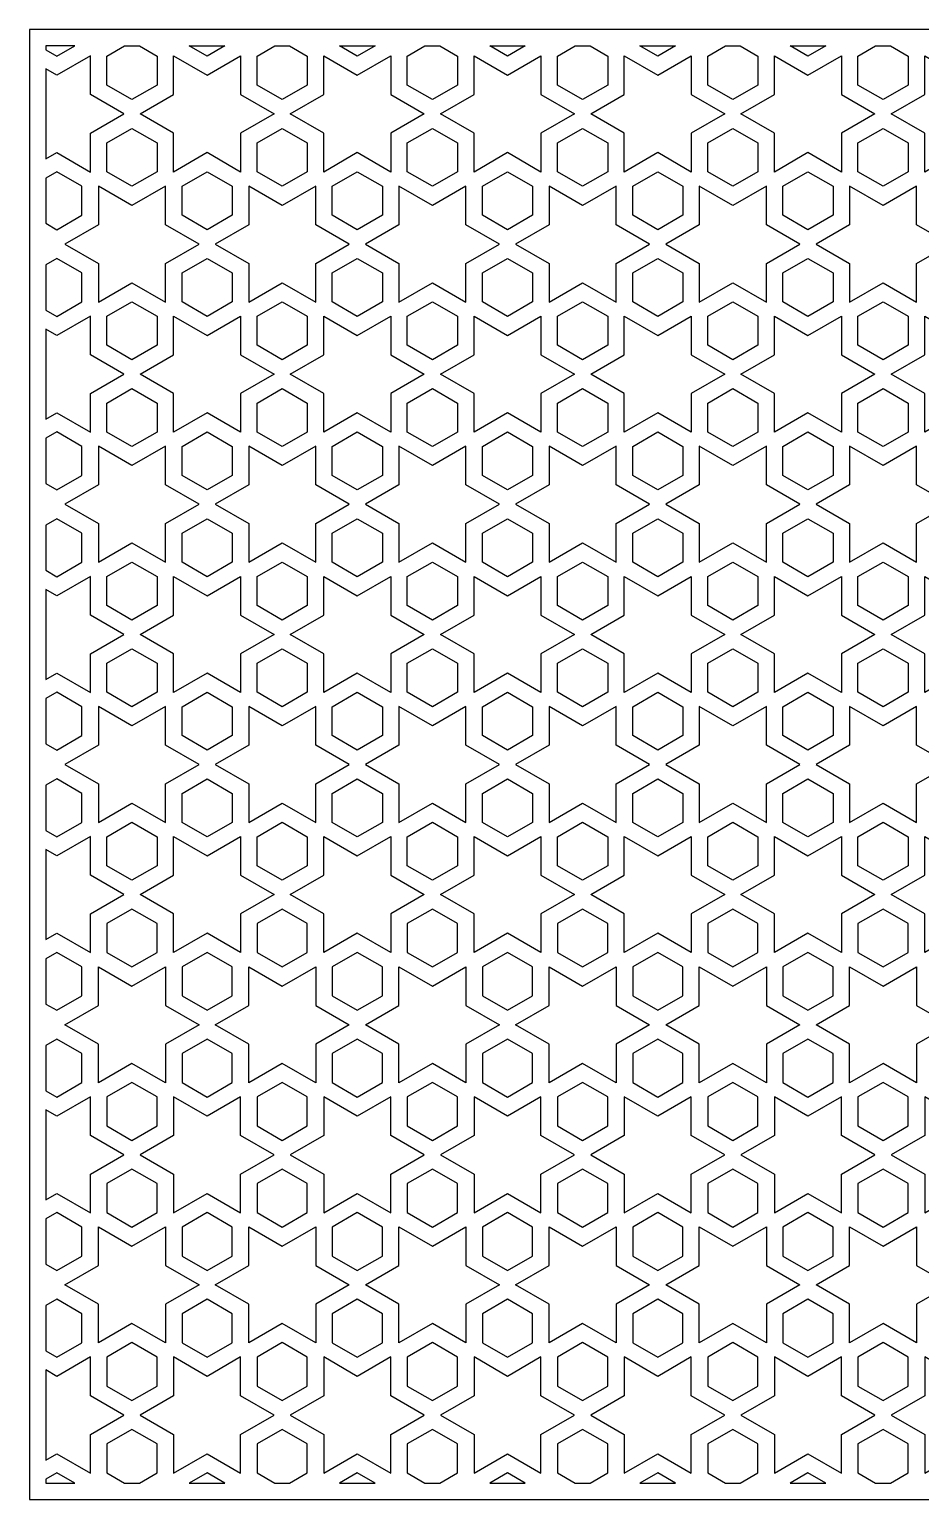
# Model space of a CAD drawing. Header units: millimetres. Extents: x 5583 to 9833, y 3199 to 4979.
# Drawn here: x 5583 to 6662, y 3199 to 4979 of the extents above; entities that cross this region are included whole.
import ezdxf

# ---------------------------------------------------------------- set-up
doc = ezdxf.new("R2010")
doc.units = ezdxf.units.MM
doc.layers.add('Layer 01', color=1, linetype='Continuous')

msp = doc.modelspace()

# ---------------------------------------------------------------- linework, layer by layer
at = {"layer": 'Layer 01'}
for points in [[(5583, 3199.1), (9833, 3199.1), (9833, 4979.1), (5583, 4979.1)], [(5603, 4954.3), (5616.3, 4946.6), (5637.9, 4959.1), (5603, 4959.1)], [(5716.2, 4959.1), (5737.6, 4946.7), (5737.6, 4911.7), (5707.2, 4894.1), (5676.9, 4911.7), (5676.9, 4946.7), (5698.3, 4959.1)], [(5819.8, 4959.1), (5798.2, 4946.6), (5776.6, 4959.1)], [(5898.1, 4959.1), (5919.5, 4946.7), (5919.5, 4911.7), (5889.1, 4894.1), (5858.7, 4911.7), (5858.7, 4946.7), (5880.1, 4959.1)], [(6001.7, 4959.1), (5980.1, 4946.6), (5958.5, 4959.1)], [(6080, 4959.1), (6101.4, 4946.7), (6101.4, 4911.7), (6071, 4894.1), (6040.6, 4911.7), (6040.6, 4946.7), (6062, 4959.1)], [(6183.5, 4959.1), (6162, 4946.6), (6140.4, 4959.1)], [(6261.9, 4959.1), (6283.3, 4946.7), (6283.3, 4911.7), (6252.9, 4894.1), (6222.5, 4911.7), (6222.5, 4946.7), (6243.9, 4959.1)], [(6365.4, 4959.1), (6343.8, 4946.6), (6322.3, 4959.1)], [(6443.8, 4959.1), (6465.2, 4946.7), (6465.2, 4911.7), (6434.8, 4894.1), (6404.4, 4911.7), (6404.4, 4946.7), (6425.8, 4959.1)], [(6547.3, 4959.1), (6525.7, 4946.6), (6504.2, 4959.1)], [(6625.7, 4959.1), (6647.1, 4946.7), (6647.1, 4911.7), (6616.7, 4894.1), (6586.3, 4911.7), (6586.3, 4946.7), (6607.7, 4959.1)], [(5603, 4931.2), (5603, 4822.2), (5616.3, 4829.9), (5656.9, 4806.4), (5656.9, 4853.3), (5697.4, 4876.7), (5656.9, 4900.1), (5656.9, 4947), (5616.3, 4923.5)], [(5798.2, 4829.9), (5757.6, 4806.4), (5757.6, 4853.3), (5717, 4876.7), (5757.6, 4900.1), (5757.6, 4947), (5798.2, 4923.5), (5838.7, 4947), (5838.7, 4900.1), (5879.3, 4876.7), (5838.7, 4853.3), (5838.7, 4806.4)], [(5980.1, 4829.9), (5939.5, 4806.4), (5939.5, 4853.3), (5898.9, 4876.7), (5939.5, 4900.1), (5939.5, 4947), (5980.1, 4923.5), (6020.6, 4947), (6020.6, 4900.1), (6061.2, 4876.7), (6020.6, 4853.3), (6020.6, 4806.4)], [(6162, 4829.9), (6121.4, 4806.4), (6121.4, 4853.3), (6080.8, 4876.7), (6121.4, 4900.1), (6121.4, 4947), (6162, 4923.5), (6202.5, 4947), (6202.5, 4900.1), (6243.1, 4876.7), (6202.5, 4853.3), (6202.5, 4806.4)], [(6343.8, 4829.9), (6303.3, 4806.4), (6303.3, 4853.3), (6262.7, 4876.7), (6303.3, 4900.1), (6303.3, 4947), (6343.8, 4923.5), (6384.4, 4947), (6384.4, 4900.1), (6425, 4876.7), (6384.4, 4853.3), (6384.4, 4806.4)], [(6525.7, 4829.9), (6485.2, 4806.4), (6485.2, 4853.3), (6444.6, 4876.7), (6485.2, 4900.1), (6485.2, 4947), (6525.7, 4923.5), (6566.3, 4947), (6566.3, 4900.1), (6606.9, 4876.7), (6566.3, 4853.3), (6566.3, 4806.4)], [(6707.6, 4829.9), (6667.1, 4806.4), (6667.1, 4853.3), (6626.5, 4876.7), (6667.1, 4900.1), (6667.1, 4947), (6707.6, 4923.5), (6748.2, 4947), (6748.2, 4900.1), (6788.8, 4876.7), (6748.2, 4853.3), (6748.2, 4806.4)], [(5707.2, 4789.1), (5676.9, 4806.6), (5676.9, 4841.7), (5707.2, 4859.3), (5737.6, 4841.7), (5737.6, 4806.6)], [(5889.1, 4789.1), (5858.7, 4806.6), (5858.7, 4841.7), (5889.1, 4859.3), (5919.5, 4841.7), (5919.5, 4806.6)], [(6071, 4789.1), (6040.6, 4806.6), (6040.6, 4841.7), (6071, 4859.3), (6101.4, 4841.7), (6101.4, 4806.6)], [(6252.9, 4789.1), (6222.5, 4806.6), (6222.5, 4841.7), (6252.9, 4859.3), (6283.3, 4841.7), (6283.3, 4806.6)], [(6434.8, 4789.1), (6404.4, 4806.6), (6404.4, 4841.7), (6434.8, 4859.3), (6465.2, 4841.7), (6465.2, 4806.6)], [(6616.7, 4789.1), (6586.3, 4806.6), (6586.3, 4841.7), (6616.7, 4859.3), (6647.1, 4841.7), (6647.1, 4806.6)], [(5603, 4799.1), (5603, 4744.3), (5616.3, 4736.6), (5646.7, 4754.1), (5646.7, 4789.2), (5616.3, 4806.8)], [(5798.2, 4806.8), (5828.6, 4789.2), (5828.6, 4754.1), (5798.2, 4736.6), (5767.8, 4754.1), (5767.8, 4789.2)], [(5980.1, 4806.8), (6010.4, 4789.2), (6010.4, 4754.1), (5980.1, 4736.6), (5949.7, 4754.1), (5949.7, 4789.2)], [(6162, 4806.8), (6192.3, 4789.2), (6192.3, 4754.1), (6162, 4736.6), (6131.6, 4754.1), (6131.6, 4789.2)], [(6343.8, 4806.8), (6374.2, 4789.2), (6374.2, 4754.1), (6343.8, 4736.6), (6313.5, 4754.1), (6313.5, 4789.2)], [(6525.7, 4806.8), (6556.1, 4789.2), (6556.1, 4754.1), (6525.7, 4736.6), (6495.4, 4754.1), (6495.4, 4789.2)], [(5747.8, 4789.4), (5707.2, 4766), (5666.7, 4789.4), (5666.7, 4742.6), (5626.1, 4719.2), (5666.7, 4695.8), (5666.7, 4648.9), (5707.2, 4672.3), (5747.8, 4648.9), (5747.8, 4695.8), (5788.4, 4719.2), (5747.8, 4742.6)], [(5929.7, 4789.4), (5889.1, 4766), (5848.6, 4789.4), (5848.6, 4742.6), (5808, 4719.2), (5848.6, 4695.8), (5848.6, 4648.9), (5889.1, 4672.3), (5929.7, 4648.9), (5929.7, 4695.8), (5970.3, 4719.2), (5929.7, 4742.6)], [(6111.6, 4789.4), (6071, 4766), (6030.4, 4789.4), (6030.4, 4742.6), (5989.9, 4719.2), (6030.4, 4695.8), (6030.4, 4648.9), (6071, 4672.3), (6111.6, 4648.9), (6111.6, 4695.8), (6152.1, 4719.2), (6111.6, 4742.6)], [(6293.5, 4789.4), (6252.9, 4766), (6212.3, 4789.4), (6212.3, 4742.6), (6171.8, 4719.2), (6212.3, 4695.8), (6212.3, 4648.9), (6252.9, 4672.3), (6293.5, 4648.9), (6293.5, 4695.8), (6334, 4719.2), (6293.5, 4742.6)], [(6475.4, 4789.4), (6434.8, 4766), (6394.2, 4789.4), (6394.2, 4742.6), (6353.7, 4719.2), (6394.2, 4695.8), (6394.2, 4648.9), (6434.8, 4672.3), (6475.4, 4648.9), (6475.4, 4695.8), (6515.9, 4719.2), (6475.4, 4742.6)], [(6657.2, 4789.4), (6616.7, 4766), (6576.1, 4789.4), (6576.1, 4742.6), (6535.5, 4719.2), (6576.1, 4695.8), (6576.1, 4648.9), (6616.7, 4672.3), (6657.2, 4648.9), (6657.2, 4695.8), (6697.8, 4719.2), (6657.2, 4742.6)], [(5603, 4639.3), (5616.3, 4631.6), (5646.7, 4649.1), (5646.7, 4684.2), (5616.3, 4701.7), (5603, 4694.1)], [(5798.2, 4631.6), (5767.8, 4649.1), (5767.8, 4684.2), (5798.2, 4701.7), (5828.6, 4684.2), (5828.6, 4649.1)], [(5980.1, 4701.7), (6010.4, 4684.2), (6010.4, 4649.1), (5980.1, 4631.6), (5949.7, 4649.1), (5949.7, 4684.2)], [(6162, 4631.6), (6131.6, 4649.1), (6131.6, 4684.2), (6162, 4701.7), (6192.3, 4684.2), (6192.3, 4649.1)], [(6343.8, 4631.6), (6313.5, 4649.1), (6313.5, 4684.2), (6343.8, 4701.7), (6374.2, 4684.2), (6374.2, 4649.1)], [(6525.7, 4631.6), (6495.4, 4649.1), (6495.4, 4684.2), (6525.7, 4701.7), (6556.1, 4684.2), (6556.1, 4649.1)], [(5707.2, 4649.2), (5737.6, 4631.7), (5737.6, 4596.6), (5707.2, 4579.1), (5676.9, 4596.6), (5676.9, 4631.7)], [(5889.1, 4649.2), (5919.5, 4631.7), (5919.5, 4596.6), (5889.1, 4579.1), (5858.7, 4596.6), (5858.7, 4631.7)], [(6071, 4649.2), (6101.4, 4631.7), (6101.4, 4596.6), (6071, 4579.1), (6040.6, 4596.6), (6040.6, 4631.7)], [(6252.9, 4649.2), (6283.3, 4631.7), (6283.3, 4596.6), (6252.9, 4579.1), (6222.5, 4596.6), (6222.5, 4631.7)], [(6434.8, 4649.2), (6465.2, 4631.7), (6465.2, 4596.6), (6434.8, 4579.1), (6404.4, 4596.6), (6404.4, 4631.7)], [(6616.7, 4649.2), (6647.1, 4631.7), (6647.1, 4596.6), (6616.7, 4579.1), (6586.3, 4596.6), (6586.3, 4631.7)], [(5603, 4507.1), (5616.3, 4514.8), (5656.9, 4491.4), (5656.9, 4538.2), (5697.4, 4561.7), (5656.9, 4585.1), (5656.9, 4631.9), (5616.3, 4608.5), (5603, 4616.2)], [(5798.2, 4514.8), (5757.6, 4491.4), (5757.6, 4538.2), (5717, 4561.7), (5757.6, 4585.1), (5757.6, 4631.9), (5798.2, 4608.5), (5838.7, 4631.9), (5838.7, 4585.1), (5879.3, 4561.7), (5838.7, 4538.2), (5838.7, 4491.4)], [(5980.1, 4514.8), (5939.5, 4491.4), (5939.5, 4538.2), (5898.9, 4561.7), (5939.5, 4585.1), (5939.5, 4631.9), (5980.1, 4608.5), (6020.6, 4631.9), (6020.6, 4585.1), (6061.2, 4561.7), (6020.6, 4538.2), (6020.6, 4491.4)], [(6162, 4514.8), (6121.4, 4491.4), (6121.4, 4538.2), (6080.8, 4561.7), (6121.4, 4585.1), (6121.4, 4631.9), (6162, 4608.5), (6202.5, 4631.9), (6202.5, 4585.1), (6243.1, 4561.7), (6202.5, 4538.2), (6202.5, 4491.4)], [(6343.8, 4514.8), (6303.3, 4491.4), (6303.3, 4538.2), (6262.7, 4561.7), (6303.3, 4585.1), (6303.3, 4631.9), (6343.8, 4608.5), (6384.4, 4631.9), (6384.4, 4585.1), (6425, 4561.7), (6384.4, 4538.2), (6384.4, 4491.4)], [(6525.7, 4514.8), (6485.2, 4491.4), (6485.2, 4538.2), (6444.6, 4561.7), (6485.2, 4585.1), (6485.2, 4631.9), (6525.7, 4608.5), (6566.3, 4631.9), (6566.3, 4585.1), (6606.9, 4561.7), (6566.3, 4538.2), (6566.3, 4491.4)], [(6707.6, 4514.8), (6667.1, 4491.4), (6667.1, 4538.2), (6626.5, 4561.7), (6667.1, 4585.1), (6667.1, 4631.9), (6707.6, 4608.5), (6748.2, 4631.9), (6748.2, 4585.1), (6788.8, 4561.7), (6748.2, 4538.2), (6748.2, 4491.4)], [(5707.2, 4474.1), (5676.9, 4491.6), (5676.9, 4526.7), (5707.2, 4544.2), (5737.6, 4526.7), (5737.6, 4491.6)], [(5889.1, 4474.1), (5858.7, 4491.6), (5858.7, 4526.7), (5889.1, 4544.2), (5919.5, 4526.7), (5919.5, 4491.6)], [(6071, 4474.1), (6040.6, 4491.6), (6040.6, 4526.7), (6071, 4544.2), (6101.4, 4526.7), (6101.4, 4491.6)], [(6252.9, 4474.1), (6222.5, 4491.6), (6222.5, 4526.7), (6252.9, 4544.2), (6283.3, 4526.7), (6283.3, 4491.6)], [(6434.8, 4474.1), (6404.4, 4491.6), (6404.4, 4526.7), (6434.8, 4544.2), (6465.2, 4526.7), (6465.2, 4491.6)], [(6616.7, 4474.1), (6586.3, 4491.6), (6586.3, 4526.7), (6616.7, 4544.2), (6647.1, 4526.7), (6647.1, 4491.6)], [(5603, 4429.2), (5616.3, 4421.6), (5646.7, 4439.1), (5646.7, 4474.2), (5616.3, 4491.7), (5603, 4484.1)], [(5798.2, 4491.7), (5828.6, 4474.2), (5828.6, 4439.1), (5798.2, 4421.6), (5767.8, 4439.1), (5767.8, 4474.2)], [(5980.1, 4491.7), (6010.4, 4474.2), (6010.4, 4439.1), (5980.1, 4421.6), (5949.7, 4439.1), (5949.7, 4474.2)], [(6162, 4491.7), (6192.3, 4474.2), (6192.3, 4439.1), (6162, 4421.6), (6131.6, 4439.1), (6131.6, 4474.2)], [(6343.8, 4491.7), (6374.2, 4474.2), (6374.2, 4439.1), (6343.8, 4421.6), (6313.5, 4439.1), (6313.5, 4474.2)], [(6525.7, 4491.7), (6556.1, 4474.2), (6556.1, 4439.1), (6525.7, 4421.6), (6495.4, 4439.1), (6495.4, 4474.2)], [(5747.8, 4474.4), (5707.2, 4451), (5666.7, 4474.4), (5666.7, 4427.6), (5626.1, 4404.1), (5666.7, 4380.7), (5666.7, 4333.9), (5707.2, 4357.3), (5747.8, 4333.9), (5747.8, 4380.7), (5788.4, 4404.1), (5747.8, 4427.6)], [(5929.7, 4474.4), (5889.1, 4451), (5848.6, 4474.4), (5848.6, 4427.6), (5808, 4404.1), (5848.6, 4380.7), (5848.6, 4333.9), (5889.1, 4357.3), (5929.7, 4333.9), (5929.7, 4380.7), (5970.3, 4404.1), (5929.7, 4427.6)], [(6111.6, 4474.4), (6071, 4451), (6030.4, 4474.4), (6030.4, 4427.6), (5989.9, 4404.1), (6030.4, 4380.7), (6030.4, 4333.9), (6071, 4357.3), (6111.6, 4333.9), (6111.6, 4380.7), (6152.1, 4404.1), (6111.6, 4427.6)], [(6293.5, 4474.4), (6252.9, 4451), (6212.3, 4474.4), (6212.3, 4427.6), (6171.8, 4404.1), (6212.3, 4380.7), (6212.3, 4333.9), (6252.9, 4357.3), (6293.5, 4333.9), (6293.5, 4380.7), (6334, 4404.1), (6293.5, 4427.6)], [(6475.4, 4474.4), (6434.8, 4451), (6394.2, 4474.4), (6394.2, 4427.6), (6353.7, 4404.1), (6394.2, 4380.7), (6394.2, 4333.9), (6434.8, 4357.3), (6475.4, 4333.9), (6475.4, 4380.7), (6515.9, 4404.1), (6475.4, 4427.6)], [(6657.2, 4474.4), (6616.7, 4451), (6576.1, 4474.4), (6576.1, 4427.6), (6535.5, 4404.1), (6576.1, 4380.7), (6576.1, 4333.9), (6616.7, 4357.3), (6657.2, 4333.9), (6657.2, 4380.7), (6697.8, 4404.1), (6657.2, 4427.6)], [(5603, 4324.2), (5616.3, 4316.5), (5646.7, 4334.1), (5646.7, 4369.2), (5616.3, 4386.7), (5603, 4379)], [(5798.2, 4316.5), (5767.8, 4334.1), (5767.8, 4369.2), (5798.2, 4386.7), (5828.6, 4369.2), (5828.6, 4334.1)], [(5980.1, 4386.7), (6010.4, 4369.2), (6010.4, 4334.1), (5980.1, 4316.5), (5949.7, 4334.1), (5949.7, 4369.2)], [(6162, 4316.5), (6131.6, 4334.1), (6131.6, 4369.2), (6162, 4386.7), (6192.3, 4369.2), (6192.3, 4334.1)], [(6343.8, 4316.5), (6313.5, 4334.1), (6313.5, 4369.2), (6343.8, 4386.7), (6374.2, 4369.2), (6374.2, 4334.1)], [(6525.7, 4316.5), (6495.4, 4334.1), (6495.4, 4369.2), (6525.7, 4386.7), (6556.1, 4369.2), (6556.1, 4334.1)], [(5707.2, 4334.2), (5737.6, 4316.7), (5737.6, 4281.6), (5707.2, 4264), (5676.9, 4281.6), (5676.9, 4316.7)], [(5889.1, 4334.2), (5919.5, 4316.7), (5919.5, 4281.6), (5889.1, 4264), (5858.7, 4281.6), (5858.7, 4316.7)], [(6071, 4334.2), (6101.4, 4316.7), (6101.4, 4281.6), (6071, 4264), (6040.6, 4281.6), (6040.6, 4316.7)], [(6252.9, 4334.2), (6283.3, 4316.7), (6283.3, 4281.6), (6252.9, 4264), (6222.5, 4281.6), (6222.5, 4316.7)], [(6434.8, 4334.2), (6465.2, 4316.7), (6465.2, 4281.6), (6434.8, 4264), (6404.4, 4281.6), (6404.4, 4316.7)], [(6616.7, 4334.2), (6647.1, 4316.7), (6647.1, 4281.6), (6616.7, 4264), (6586.3, 4281.6), (6586.3, 4316.7)], [(5603, 4192.1), (5616.3, 4199.8), (5656.9, 4176.3), (5656.9, 4223.2), (5697.4, 4246.6), (5656.9, 4270), (5656.9, 4316.9), (5616.3, 4293.5), (5603, 4301.1)], [(5798.2, 4199.8), (5757.6, 4176.3), (5757.6, 4223.2), (5717, 4246.6), (5757.6, 4270), (5757.6, 4316.9), (5798.2, 4293.5), (5838.7, 4316.9), (5838.7, 4270), (5879.3, 4246.6), (5838.7, 4223.2), (5838.7, 4176.3)], [(5980.1, 4199.8), (5939.5, 4176.3), (5939.5, 4223.2), (5898.9, 4246.6), (5939.5, 4270), (5939.5, 4316.9), (5980.1, 4293.5), (6020.6, 4316.9), (6020.6, 4270), (6061.2, 4246.6), (6020.6, 4223.2), (6020.6, 4176.3)], [(6162, 4293.5), (6202.5, 4316.9), (6202.5, 4270), (6243.1, 4246.6), (6202.5, 4223.2), (6202.5, 4176.3), (6162, 4199.8), (6121.4, 4176.3), (6121.4, 4223.2), (6080.8, 4246.6), (6121.4, 4270), (6121.4, 4316.9)], [(6343.8, 4199.8), (6303.3, 4176.3), (6303.3, 4223.2), (6262.7, 4246.6), (6303.3, 4270), (6303.3, 4316.9), (6343.8, 4293.5), (6384.4, 4316.9), (6384.4, 4270), (6425, 4246.6), (6384.4, 4223.2), (6384.4, 4176.3)], [(6525.7, 4199.8), (6485.2, 4176.3), (6485.2, 4223.2), (6444.6, 4246.6), (6485.2, 4270), (6485.2, 4316.9), (6525.7, 4293.5), (6566.3, 4316.9), (6566.3, 4270), (6606.9, 4246.6), (6566.3, 4223.2), (6566.3, 4176.3)], [(6707.6, 4199.8), (6667.1, 4176.3), (6667.1, 4223.2), (6626.5, 4246.6), (6667.1, 4270), (6667.1, 4316.9), (6707.6, 4293.5), (6748.2, 4316.9), (6748.2, 4270), (6788.8, 4246.6), (6748.2, 4223.2), (6748.2, 4176.3)], [(5707.2, 4159), (5676.9, 4176.6), (5676.9, 4211.6), (5707.2, 4229.2), (5737.6, 4211.6), (5737.6, 4176.6)], [(5889.1, 4159), (5858.7, 4176.6), (5858.7, 4211.6), (5889.1, 4229.2), (5919.5, 4211.6), (5919.5, 4176.6)], [(6071, 4159), (6040.6, 4176.6), (6040.6, 4211.6), (6071, 4229.2), (6101.4, 4211.6), (6101.4, 4176.6)], [(6252.9, 4159), (6222.5, 4176.6), (6222.5, 4211.6), (6252.9, 4229.2), (6283.3, 4211.6), (6283.3, 4176.6)], [(6434.8, 4159), (6404.4, 4176.6), (6404.4, 4211.6), (6434.8, 4229.2), (6465.2, 4211.6), (6465.2, 4176.6)], [(6616.7, 4159), (6586.3, 4176.6), (6586.3, 4211.6), (6616.7, 4229.2), (6647.1, 4211.6), (6647.1, 4176.6)], [(5603, 4114.2), (5616.3, 4106.5), (5646.7, 4124.1), (5646.7, 4159.1), (5616.3, 4176.7), (5603, 4169)], [(5798.2, 4176.7), (5828.6, 4159.1), (5828.6, 4124.1), (5798.2, 4106.5), (5767.8, 4124.1), (5767.8, 4159.1)], [(5980.1, 4106.5), (5949.7, 4124.1), (5949.7, 4159.1), (5980.1, 4176.7), (6010.4, 4159.1), (6010.4, 4124.1)], [(6162, 4106.5), (6131.6, 4124.1), (6131.6, 4159.1), (6162, 4176.7), (6192.3, 4159.1), (6192.3, 4124.1)], [(6343.8, 4176.7), (6374.2, 4159.1), (6374.2, 4124.1), (6343.8, 4106.5), (6313.5, 4124.1), (6313.5, 4159.1)], [(6525.7, 4176.7), (6556.1, 4159.1), (6556.1, 4124.1), (6525.7, 4106.5), (6495.4, 4124.1), (6495.4, 4159.1)], [(5747.8, 4159.4), (5707.2, 4135.9), (5666.7, 4159.4), (5666.7, 4112.5), (5626.1, 4089.1), (5666.7, 4065.7), (5666.7, 4018.8), (5707.2, 4042.2), (5747.8, 4018.8), (5747.8, 4065.7), (5788.4, 4089.1), (5747.8, 4112.5)], [(5929.7, 4159.4), (5889.1, 4135.9), (5848.6, 4159.4), (5848.6, 4112.5), (5808, 4089.1), (5848.6, 4065.7), (5848.6, 4018.8), (5889.1, 4042.2), (5929.7, 4018.8), (5929.7, 4065.7), (5970.3, 4089.1), (5929.7, 4112.5)], [(6111.6, 4159.4), (6071, 4135.9), (6030.4, 4159.4), (6030.4, 4112.5), (5989.9, 4089.1), (6030.4, 4065.7), (6030.4, 4018.8), (6071, 4042.2), (6111.6, 4018.8), (6111.6, 4065.7), (6152.1, 4089.1), (6111.6, 4112.5)], [(6293.5, 4159.4), (6252.9, 4135.9), (6212.3, 4159.4), (6212.3, 4112.5), (6171.8, 4089.1), (6212.3, 4065.7), (6212.3, 4018.8), (6252.9, 4042.2), (6293.5, 4018.8), (6293.5, 4065.7), (6334, 4089.1), (6293.5, 4112.5)], [(6475.4, 4159.4), (6434.8, 4135.9), (6394.2, 4159.4), (6394.2, 4112.5), (6353.7, 4089.1), (6394.2, 4065.7), (6394.2, 4018.8), (6434.8, 4042.2), (6475.4, 4018.8), (6475.4, 4065.7), (6515.9, 4089.1), (6475.4, 4112.5)], [(6657.2, 4159.4), (6616.7, 4135.9), (6576.1, 4159.4), (6576.1, 4112.5), (6535.5, 4089.1), (6576.1, 4065.7), (6576.1, 4018.8), (6616.7, 4042.2), (6657.2, 4018.8), (6657.2, 4065.7), (6697.8, 4089.1), (6657.2, 4112.5)], [(5603, 4009.2), (5616.3, 4001.5), (5646.7, 4019), (5646.7, 4054.1), (5616.3, 4071.7), (5603, 4064)], [(5798.2, 4001.5), (5767.8, 4019), (5767.8, 4054.1), (5798.2, 4071.7), (5828.6, 4054.1), (5828.6, 4019)], [(5980.1, 4071.7), (6010.4, 4054.1), (6010.4, 4019), (5980.1, 4001.5), (5949.7, 4019), (5949.7, 4054.1)], [(6162, 4001.5), (6131.6, 4019), (6131.6, 4054.1), (6162, 4071.7), (6192.3, 4054.1), (6192.3, 4019)], [(6343.8, 4001.5), (6313.5, 4019), (6313.5, 4054.1), (6343.8, 4071.7), (6374.2, 4054.1), (6374.2, 4019)], [(6525.7, 4001.5), (6495.4, 4019), (6495.4, 4054.1), (6525.7, 4071.7), (6556.1, 4054.1), (6556.1, 4019)], [(5707.2, 4019.2), (5737.6, 4001.6), (5737.6, 3966.5), (5707.2, 3949), (5676.9, 3966.5), (5676.9, 4001.6)], [(5889.1, 4019.2), (5919.5, 4001.6), (5919.5, 3966.5), (5889.1, 3949), (5858.7, 3966.5), (5858.7, 4001.6)], [(6071, 4019.2), (6101.4, 4001.6), (6101.4, 3966.5), (6071, 3949), (6040.6, 3966.5), (6040.6, 4001.6)], [(6252.9, 4019.2), (6283.3, 4001.6), (6283.3, 3966.5), (6252.9, 3949), (6222.5, 3966.5), (6222.5, 4001.6)], [(6434.8, 4019.2), (6465.2, 4001.6), (6465.2, 3966.5), (6434.8, 3949), (6404.4, 3966.5), (6404.4, 4001.6)], [(6616.7, 4019.2), (6647.1, 4001.6), (6647.1, 3966.5), (6616.7, 3949), (6586.3, 3966.5), (6586.3, 4001.6)], [(5603, 3986.1), (5603, 3877.1), (5616.3, 3884.7), (5656.9, 3861.3), (5656.9, 3908.2), (5697.4, 3931.6), (5656.9, 3955), (5656.9, 4001.8), (5616.3, 3978.4)], [(5879.3, 3931.6), (5838.7, 3908.2), (5838.7, 3861.3), (5798.2, 3884.7), (5757.6, 3861.3), (5757.6, 3908.2), (5717, 3931.6), (5757.6, 3955), (5757.6, 4001.8), (5798.2, 3978.4), (5838.7, 4001.8), (5838.7, 3955)], [(5980.1, 3978.4), (6020.6, 4001.8), (6020.6, 3955), (6061.2, 3931.6), (6020.6, 3908.2), (6020.6, 3861.3), (5980.1, 3884.7), (5939.5, 3861.3), (5939.5, 3908.2), (5898.9, 3931.6), (5939.5, 3955), (5939.5, 4001.8)], [(6243.1, 3931.6), (6202.5, 3908.2), (6202.5, 3861.3), (6162, 3884.7), (6121.4, 3861.3), (6121.4, 3908.2), (6080.8, 3931.6), (6121.4, 3955), (6121.4, 4001.8), (6162, 3978.4), (6202.5, 4001.8), (6202.5, 3955)], [(6262.7, 3931.6), (6303.3, 3955), (6303.3, 4001.8), (6343.8, 3978.4), (6384.4, 4001.8), (6384.4, 3955), (6425, 3931.6), (6384.4, 3908.2), (6384.4, 3861.3), (6343.8, 3884.7), (6303.3, 3861.3), (6303.3, 3908.2)], [(6444.6, 3931.6), (6485.2, 3955), (6485.2, 4001.8), (6525.7, 3978.4), (6566.3, 4001.8), (6566.3, 3955), (6606.9, 3931.6), (6566.3, 3908.2), (6566.3, 3861.3), (6525.7, 3884.7), (6485.2, 3861.3), (6485.2, 3908.2)], [(6707.6, 3978.4), (6748.2, 4001.8), (6748.2, 3955), (6788.8, 3931.6), (6748.2, 3908.2), (6748.2, 3861.3), (6707.6, 3884.7), (6667.1, 3861.3), (6667.1, 3908.2), (6626.5, 3931.6), (6667.1, 3955), (6667.1, 4001.8)], [(5707.2, 3844), (5737.6, 3861.5), (5737.6, 3896.6), (5707.2, 3914.1), (5676.9, 3896.6), (5676.9, 3861.5)], [(5889.1, 3844), (5919.5, 3861.5), (5919.5, 3896.6), (5889.1, 3914.1), (5858.7, 3896.6), (5858.7, 3861.5)], [(6071, 3844), (6101.4, 3861.5), (6101.4, 3896.6), (6071, 3914.1), (6040.6, 3896.6), (6040.6, 3861.5)], [(6252.9, 3844), (6283.3, 3861.5), (6283.3, 3896.6), (6252.9, 3914.1), (6222.5, 3896.6), (6222.5, 3861.5)], [(6434.8, 3844), (6465.2, 3861.5), (6465.2, 3896.6), (6434.8, 3914.1), (6404.4, 3896.6), (6404.4, 3861.5)], [(6616.7, 3844), (6647.1, 3861.5), (6647.1, 3896.6), (6616.7, 3914.1), (6586.3, 3896.6), (6586.3, 3861.5)], [(5603, 3854), (5603, 3799.1), (5616.3, 3791.5), (5646.7, 3809), (5646.7, 3844.1), (5616.3, 3861.6)], [(5798.2, 3861.6), (5767.8, 3844.1), (5767.8, 3809), (5798.2, 3791.5), (5828.6, 3809), (5828.6, 3844.1)], [(5980.1, 3791.5), (6010.4, 3809), (6010.4, 3844.1), (5980.1, 3861.6), (5949.7, 3844.1), (5949.7, 3809)], [(6162, 3861.6), (6131.6, 3844.1), (6131.6, 3809), (6162, 3791.5), (6192.3, 3809), (6192.3, 3844.1)], [(6343.8, 3861.6), (6313.5, 3844.1), (6313.5, 3809), (6343.8, 3791.5), (6374.2, 3809), (6374.2, 3844.1)], [(6525.7, 3861.6), (6495.4, 3844.1), (6495.4, 3809), (6525.7, 3791.5), (6556.1, 3809), (6556.1, 3844.1)], [(5747.8, 3703.8), (5707.2, 3727.2), (5666.7, 3703.8), (5666.7, 3750.6), (5626.1, 3774.1), (5666.7, 3797.5), (5666.7, 3844.3), (5707.2, 3820.9), (5747.8, 3844.3), (5747.8, 3797.5), (5788.4, 3774.1), (5747.8, 3750.6)], [(5929.7, 3703.8), (5889.1, 3727.2), (5848.6, 3703.8), (5848.6, 3750.6), (5808, 3774.1), (5848.6, 3797.5), (5848.6, 3844.3), (5889.1, 3820.9), (5929.7, 3844.3), (5929.7, 3797.5), (5970.3, 3774.1), (5929.7, 3750.6)], [(6111.6, 3703.8), (6071, 3727.2), (6030.4, 3703.8), (6030.4, 3750.6), (5989.9, 3774.1), (6030.4, 3797.5), (6030.4, 3844.3), (6071, 3820.9), (6111.6, 3844.3), (6111.6, 3797.5), (6152.1, 3774.1), (6111.6, 3750.6)], [(6293.5, 3703.8), (6252.9, 3727.2), (6212.3, 3703.8), (6212.3, 3750.6), (6171.8, 3774.1), (6212.3, 3797.5), (6212.3, 3844.3), (6252.9, 3820.9), (6293.5, 3844.3), (6293.5, 3797.5), (6334, 3774.1), (6293.5, 3750.6)], [(6475.4, 3703.8), (6434.8, 3727.2), (6394.2, 3703.8), (6394.2, 3750.6), (6353.7, 3774.1), (6394.2, 3797.5), (6394.2, 3844.3), (6434.8, 3820.9), (6475.4, 3844.3), (6475.4, 3797.5), (6515.9, 3774.1), (6475.4, 3750.6)], [(6657.2, 3703.8), (6616.7, 3727.2), (6576.1, 3703.8), (6576.1, 3750.6), (6535.5, 3774.1), (6576.1, 3797.5), (6576.1, 3844.3), (6616.7, 3820.9), (6657.2, 3844.3), (6657.2, 3797.5), (6697.8, 3774.1), (6657.2, 3750.6)], [(5603, 3694.1), (5616.3, 3686.5), (5646.7, 3704), (5646.7, 3739.1), (5616.3, 3756.6), (5603, 3749)], [(5798.2, 3686.5), (5828.6, 3704), (5828.6, 3739.1), (5798.2, 3756.6), (5767.8, 3739.1), (5767.8, 3704)], [(5980.1, 3686.5), (6010.4, 3704), (6010.4, 3739.1), (5980.1, 3756.6), (5949.7, 3739.1), (5949.7, 3704)], [(6162, 3756.6), (6131.6, 3739.1), (6131.6, 3704), (6162, 3686.5), (6192.3, 3704), (6192.3, 3739.1)], [(6343.8, 3686.5), (6374.2, 3704), (6374.2, 3739.1), (6343.8, 3756.6), (6313.5, 3739.1), (6313.5, 3704)], [(6525.7, 3686.5), (6556.1, 3704), (6556.1, 3739.1), (6525.7, 3756.6), (6495.4, 3739.1), (6495.4, 3704)], [(5707.2, 3704.1), (5676.9, 3686.6), (5676.9, 3651.5), (5707.2, 3634), (5737.6, 3651.5), (5737.6, 3686.6)], [(5889.1, 3704.1), (5858.7, 3686.6), (5858.7, 3651.5), (5889.1, 3634), (5919.5, 3651.5), (5919.5, 3686.6)], [(6071, 3704.1), (6040.6, 3686.6), (6040.6, 3651.5), (6071, 3634), (6101.4, 3651.5), (6101.4, 3686.6)], [(6252.9, 3704.1), (6222.5, 3686.6), (6222.5, 3651.5), (6252.9, 3634), (6283.3, 3651.5), (6283.3, 3686.6)], [(6434.8, 3704.1), (6404.4, 3686.6), (6404.4, 3651.5), (6434.8, 3634), (6465.2, 3651.5), (6465.2, 3686.6)], [(6616.7, 3704.1), (6586.3, 3686.6), (6586.3, 3651.5), (6616.7, 3634), (6647.1, 3651.5), (6647.1, 3686.6)], [(5603, 3671), (5603, 3562), (5616.3, 3569.7), (5656.9, 3546.3), (5656.9, 3593.1), (5697.4, 3616.5), (5656.9, 3640), (5656.9, 3686.8), (5616.3, 3663.4)], [(5798.2, 3663.4), (5757.6, 3686.8), (5757.6, 3640), (5717, 3616.5), (5757.6, 3593.1), (5757.6, 3546.3), (5798.2, 3569.7), (5838.7, 3546.3), (5838.7, 3593.1), (5879.3, 3616.5), (5838.7, 3640), (5838.7, 3686.8)], [(5980.1, 3663.4), (5939.5, 3686.8), (5939.5, 3640), (5898.9, 3616.5), (5939.5, 3593.1), (5939.5, 3546.3), (5980.1, 3569.7), (6020.6, 3546.3), (6020.6, 3593.1), (6061.2, 3616.5), (6020.6, 3640), (6020.6, 3686.8)], [(6162, 3569.7), (6202.5, 3546.3), (6202.5, 3593.1), (6243.1, 3616.5), (6202.5, 3640), (6202.5, 3686.8), (6162, 3663.4), (6121.4, 3686.8), (6121.4, 3640), (6080.8, 3616.5), (6121.4, 3593.1), (6121.4, 3546.3)], [(6343.8, 3663.4), (6303.3, 3686.8), (6303.3, 3640), (6262.7, 3616.5), (6303.3, 3593.1), (6303.3, 3546.3), (6343.8, 3569.7), (6384.4, 3546.3), (6384.4, 3593.1), (6425, 3616.5), (6384.4, 3640), (6384.4, 3686.8)], [(6525.7, 3663.4), (6485.2, 3686.8), (6485.2, 3640), (6444.6, 3616.5), (6485.2, 3593.1), (6485.2, 3546.3), (6525.7, 3569.7), (6566.3, 3546.3), (6566.3, 3593.1), (6606.9, 3616.5), (6566.3, 3640), (6566.3, 3686.8)], [(6707.6, 3663.4), (6667.1, 3686.8), (6667.1, 3640), (6626.5, 3616.5), (6667.1, 3593.1), (6667.1, 3546.3), (6707.6, 3569.7), (6748.2, 3546.3), (6748.2, 3593.1), (6788.8, 3616.5), (6748.2, 3640), (6748.2, 3686.8)], [(5707.2, 3528.9), (5737.6, 3546.5), (5737.6, 3581.6), (5707.2, 3599.1), (5676.9, 3581.6), (5676.9, 3546.5)], [(5889.1, 3528.9), (5919.5, 3546.5), (5919.5, 3581.6), (5889.1, 3599.1), (5858.7, 3581.6), (5858.7, 3546.5)], [(6071, 3528.9), (6101.4, 3546.5), (6101.4, 3581.6), (6071, 3599.1), (6040.6, 3581.6), (6040.6, 3546.5)], [(6252.9, 3528.9), (6283.3, 3546.5), (6283.3, 3581.6), (6252.9, 3599.1), (6222.5, 3581.6), (6222.5, 3546.5)], [(6434.8, 3528.9), (6465.2, 3546.5), (6465.2, 3581.6), (6434.8, 3599.1), (6404.4, 3581.6), (6404.4, 3546.5)], [(6616.7, 3528.9), (6647.1, 3546.5), (6647.1, 3581.6), (6616.7, 3599.1), (6586.3, 3581.6), (6586.3, 3546.5)], [(5603, 3484.1), (5616.3, 3476.4), (5646.7, 3494), (5646.7, 3529.1), (5616.3, 3546.6), (5603, 3538.9)], [(5798.2, 3546.6), (5767.8, 3529.1), (5767.8, 3494), (5798.2, 3476.4), (5828.6, 3494), (5828.6, 3529.1)], [(5980.1, 3476.4), (6010.4, 3494), (6010.4, 3529.1), (5980.1, 3546.6), (5949.7, 3529.1), (5949.7, 3494)], [(6162, 3546.6), (6131.6, 3529.1), (6131.6, 3494), (6162, 3476.4), (6192.3, 3494), (6192.3, 3529.1)], [(6343.8, 3546.6), (6313.5, 3529.1), (6313.5, 3494), (6343.8, 3476.4), (6374.2, 3494), (6374.2, 3529.1)], [(6525.7, 3546.6), (6495.4, 3529.1), (6495.4, 3494), (6525.7, 3476.4), (6556.1, 3494), (6556.1, 3529.1)], [(5747.8, 3388.7), (5707.2, 3412.2), (5666.7, 3388.7), (5666.7, 3435.6), (5626.1, 3459), (5666.7, 3482.4), (5666.7, 3529.3), (5707.2, 3505.9), (5747.8, 3529.3), (5747.8, 3482.4), (5788.4, 3459), (5747.8, 3435.6)], [(5929.7, 3388.7), (5889.1, 3412.2), (5848.6, 3388.7), (5848.6, 3435.6), (5808, 3459), (5848.6, 3482.4), (5848.6, 3529.3), (5889.1, 3505.9), (5929.7, 3529.3), (5929.7, 3482.4), (5970.3, 3459), (5929.7, 3435.6)], [(6111.6, 3388.7), (6071, 3412.2), (6030.4, 3388.7), (6030.4, 3435.6), (5989.9, 3459), (6030.4, 3482.4), (6030.4, 3529.3), (6071, 3505.9), (6111.6, 3529.3), (6111.6, 3482.4), (6152.1, 3459), (6111.6, 3435.6)], [(6293.5, 3388.7), (6252.9, 3412.2), (6212.3, 3388.7), (6212.3, 3435.6), (6171.8, 3459), (6212.3, 3482.4), (6212.3, 3529.3), (6252.9, 3505.9), (6293.5, 3529.3), (6293.5, 3482.4), (6334, 3459), (6293.5, 3435.6)], [(6475.4, 3388.7), (6434.8, 3412.2), (6394.2, 3388.7), (6394.2, 3435.6), (6353.7, 3459), (6394.2, 3482.4), (6394.2, 3529.3), (6434.8, 3505.9), (6475.4, 3529.3), (6475.4, 3482.4), (6515.9, 3459), (6475.4, 3435.6)], [(6657.2, 3388.7), (6616.7, 3412.2), (6576.1, 3388.7), (6576.1, 3435.6), (6535.5, 3459), (6576.1, 3482.4), (6576.1, 3529.3), (6616.7, 3505.9), (6657.2, 3529.3), (6657.2, 3482.4), (6697.8, 3459), (6657.2, 3435.6)], [(5603, 3379.1), (5616.3, 3371.4), (5646.7, 3389), (5646.7, 3424), (5616.3, 3441.6), (5603, 3433.9)], [(5798.2, 3371.4), (5828.6, 3389), (5828.6, 3424), (5798.2, 3441.6), (5767.8, 3424), (5767.8, 3389)], [(5980.1, 3371.4), (6010.4, 3389), (6010.4, 3424), (5980.1, 3441.6), (5949.7, 3424), (5949.7, 3389)], [(6162, 3371.4), (6192.3, 3389), (6192.3, 3424), (6162, 3441.6), (6131.6, 3424), (6131.6, 3389)], [(6343.8, 3371.4), (6374.2, 3389), (6374.2, 3424), (6343.8, 3441.6), (6313.5, 3424), (6313.5, 3389)], [(6525.7, 3371.4), (6556.1, 3389), (6556.1, 3424), (6525.7, 3441.6), (6495.4, 3424), (6495.4, 3389)], [(5707.2, 3389.1), (5676.9, 3371.5), (5676.9, 3336.5), (5707.2, 3318.9), (5737.6, 3336.5), (5737.6, 3371.5)], [(5889.1, 3389.1), (5858.7, 3371.5), (5858.7, 3336.5), (5889.1, 3318.9), (5919.5, 3336.5), (5919.5, 3371.5)], [(6071, 3389.1), (6040.6, 3371.5), (6040.6, 3336.5), (6071, 3318.9), (6101.4, 3336.5), (6101.4, 3371.5)], [(6252.9, 3389.1), (6222.5, 3371.5), (6222.5, 3336.5), (6252.9, 3318.9), (6283.3, 3336.5), (6283.3, 3371.5)], [(6434.8, 3389.1), (6404.4, 3371.5), (6404.4, 3336.5), (6434.8, 3318.9), (6465.2, 3336.5), (6465.2, 3371.5)], [(6616.7, 3389.1), (6586.3, 3371.5), (6586.3, 3336.5), (6616.7, 3318.9), (6647.1, 3336.5), (6647.1, 3371.5)], [(5603, 3247), (5616.3, 3254.6), (5656.9, 3231.2), (5656.9, 3278.1), (5697.4, 3301.5), (5656.9, 3324.9), (5656.9, 3371.8), (5616.3, 3348.3), (5603, 3356)], [(5798.2, 3348.3), (5757.6, 3371.8), (5757.6, 3324.9), (5717, 3301.5), (5757.6, 3278.1), (5757.6, 3231.2), (5798.2, 3254.6), (5838.7, 3231.2), (5838.7, 3278.1), (5879.3, 3301.5), (5838.7, 3324.9), (5838.7, 3371.8)], [(5980.1, 3348.3), (5939.5, 3371.8), (5939.5, 3324.9), (5898.9, 3301.5), (5939.5, 3278.1), (5939.5, 3231.2), (5980.1, 3254.6), (6020.6, 3231.2), (6020.6, 3278.1), (6061.2, 3301.5), (6020.6, 3324.9), (6020.6, 3371.8)], [(6162, 3348.3), (6121.4, 3371.8), (6121.4, 3324.9), (6080.8, 3301.5), (6121.4, 3278.1), (6121.4, 3231.2), (6162, 3254.6), (6202.5, 3231.2), (6202.5, 3278.1), (6243.1, 3301.5), (6202.5, 3324.9), (6202.5, 3371.8)], [(6343.8, 3348.3), (6303.3, 3371.8), (6303.3, 3324.9), (6262.7, 3301.5), (6303.3, 3278.1), (6303.3, 3231.2), (6343.8, 3254.6), (6384.4, 3231.2), (6384.4, 3278.1), (6425, 3301.5), (6384.4, 3324.9), (6384.4, 3371.8)], [(6525.7, 3348.3), (6485.2, 3371.8), (6485.2, 3324.9), (6444.6, 3301.5), (6485.2, 3278.1), (6485.2, 3231.2), (6525.7, 3254.6), (6566.3, 3231.2), (6566.3, 3278.1), (6606.9, 3301.5), (6566.3, 3324.9), (6566.3, 3371.8)], [(6707.6, 3348.3), (6667.1, 3371.8), (6667.1, 3324.9), (6626.5, 3301.5), (6667.1, 3278.1), (6667.1, 3231.2), (6707.6, 3254.6), (6748.2, 3231.2), (6748.2, 3278.1), (6788.8, 3301.5), (6748.2, 3324.9), (6748.2, 3371.8)], [(5716.2, 3219.1), (5737.6, 3231.4), (5737.6, 3266.5), (5707.2, 3284.1), (5676.9, 3266.5), (5676.9, 3231.4), (5698.3, 3219.1)], [(5898.1, 3219.1), (5919.5, 3231.4), (5919.5, 3266.5), (5889.1, 3284.1), (5858.7, 3266.5), (5858.7, 3231.4), (5880.1, 3219.1)], [(6080, 3219.1), (6101.4, 3231.4), (6101.4, 3266.5), (6071, 3284.1), (6040.6, 3266.5), (6040.6, 3231.4), (6062, 3219.1)], [(6261.9, 3219.1), (6283.3, 3231.4), (6283.3, 3266.5), (6252.9, 3284.1), (6222.5, 3266.5), (6222.5, 3231.4), (6243.9, 3219.1)], [(6443.8, 3219.1), (6465.2, 3231.4), (6465.2, 3266.5), (6434.8, 3284.1), (6404.4, 3266.5), (6404.4, 3231.4), (6425.8, 3219.1)], [(6625.7, 3219.1), (6647.1, 3231.4), (6647.1, 3266.5), (6616.7, 3284.1), (6586.3, 3266.5), (6586.3, 3231.4), (6607.7, 3219.1)], [(5603, 3223.9), (5603, 3219.1), (5637.9, 3219.1), (5616.3, 3231.6)], [(5819.8, 3219.1), (5798.2, 3231.6), (5776.6, 3219.1)], [(6001.7, 3219.1), (5980.1, 3231.6), (5958.5, 3219.1)], [(6183.5, 3219.1), (6162, 3231.6), (6140.4, 3219.1)], [(6365.4, 3219.1), (6343.8, 3231.6), (6322.3, 3219.1)], [(6547.3, 3219.1), (6525.7, 3231.6), (6504.2, 3219.1)]]:
    msp.add_lwpolyline(points, close=True, dxfattribs=at)

doc.saveas('drawing.dxf')
